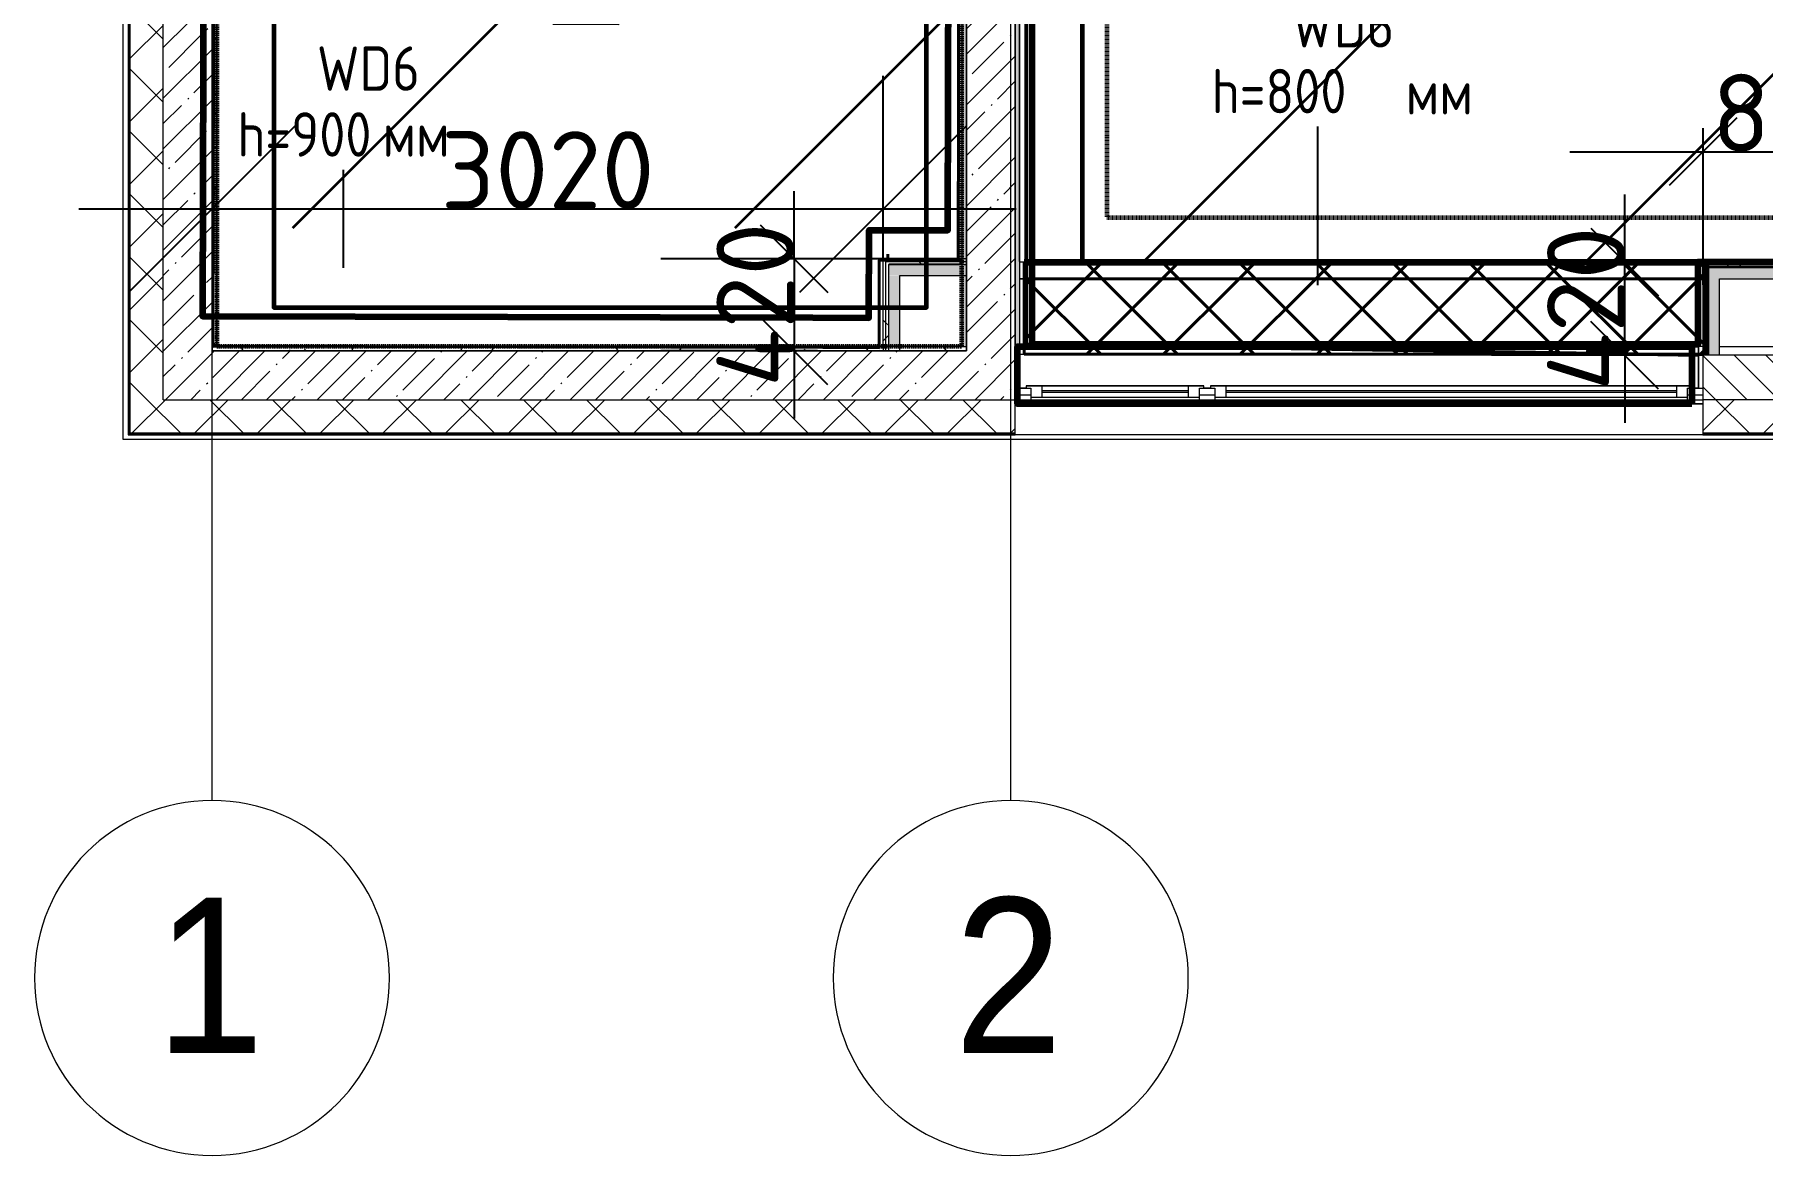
# Model space of a CAD drawing. Header units: millimetres. Extents: x -249154 to 415037, y -45458 to 354837.
# Drawn here: x -625 to 7163, y -3642 to 1410 of the extents above; entities that cross this region are included whole.
import ezdxf

# ---------------------------------------------------------------- set-up
doc = ezdxf.new("R2010")
doc.units = ezdxf.units.MM
doc.linetypes.add('200_ШТРИХ__ш1_п0_6_', pattern=[320, 200, -120])
doc.linetypes.add('Штрих короткий', pattern=[600, 300, -300])
for name, color, linetype, lineweight in [('0) НЗ Ремонт штукатурка', 6, 'Continuous', 60), ('1) FK13', 152, 'Continuous', 40), ('2)2 штукатурка', 5, 'Continuous', 50), ('3)1 шпаклевка', 4, 'Continuous', 35), ('3.3) Шпаклевка баз. фин. WD5-13', 160, 'Continuous', 140), ('3.4) Ремонт базовой шпаклевки', 6, 'Continuous', 60), ('3.4) Шп. баз 4 в 525 поз 4838м2', 160, 'Continuous', 140), ('3.4) Шп. фин 4 в 529 поз 11227м2', 6, 'Continuous', 140), ('3.5) Ремонт финишной шпаклевки', 3, 'Continuous', 60), ('3.6) Ремонт откосов базовая', 6, 'Continuous', 140), ('3.7) Ремонт откосов финишная', 3, 'Continuous', 140), ('4) демонтаж НЗ №2', 1, 'Continuous', 35), ('4.1) Дм уборка мусора НЗ 2', 20, 'Continuous', 35), ('5.5) Перег WD5', 3, 'Continuous', 60), ('5.6) Перегародка WD6', 6, 'Continuous', 40), ('549 штукатурка гипсом', 40, 'Continuous', 60), ('666 покраска FK1', 211, 'Continuous', 60), ('839 штук откосы', 3, 'Continuous', 158), ('874 шпакл откосы', 5, 'Continuous', 158), ('A-FLOR', 7, 'Continuous', 9), ('A-GLAZ', 7, 'Continuous', 9), ('A-GLAZ-1', 7, 'Continuous', 5), ('A-WALL', 7, 'Continuous', 5), ('I-WALL', 7, 'Continuous', 5), ('S-STRS-MBND', 7, 'Continuous', 9), ('Оси', 7, 'Continuous', 9), ('Оси-1', 7, 'Continuous', 20)]:
    doc.layers.add(name, color=color, linetype=linetype, lineweight=lineweight)
doc.layers.add('A-WALL-1', color=9, linetype='Continuous', lineweight=5, true_color=0x808080)
doc.layers.add('A-WALL-FNSH-1', color=9, linetype='Continuous', lineweight=5, true_color=0x808080)
doc.styles.add('Arial', font='arial.ttf', dxfattribs={"width": 0.9, "height": 700})
doc.styles.add('GOST Common_1', font='', dxfattribs={"width": 0.9, "height": 250})
doc.styles.add('ISOCPEUR_1', font='isocpeur.ttf', dxfattribs={"height": 350})
doc.styles.add('ISOCPEUR_4', font='isocpeur.ttf', dxfattribs={"width": 0.9, "height": 1000})
doc.styles.get('GOST Common_1').set_extended_font_data('GOST Common')
doc.dimstyles.new('ISO-2_0_0_9К_Средний_округл2_1', dxfattribs={"dimscale": 304.8, "dimtxt": 995.981176, "dimasz": 2.46063, "dimexe": 1.968504, "dimexo": 0, "dimgap": 0, "dimtad": 1, "dimdec": 0, "dimrnd": 10, "dimzin": 0, "dimdsep": 46, "dimtxsty": 'ISOCPEUR_4', "dimblk1": 'OBLIQUE', "dimblk2": 'OBLIQUE', "dimsah": 1, "dimcen": 0.09, "dimdle": 1.968504, "dimazin": 0, "dimtfac": 1, "dimtdec": 4, "dimtix": 1, "dimtmove": 0, "dimatfit": 3, "dimfxl": 1, "dimtvp": 1, "dimtolj": 1, "dimtzin": 0, "dimarcsym": 2})
pattern_1 = [(45, (64.7, -136.06), (-141.42136, 141.42136), []), (135, (64.7, -136.06), (-141.42136, -141.42136), [])]
pattern_2 = [(45, (64.7, -136.06), (-114.0493, 114.0493), []), (45, (178.75, -136.06), (-114.0493, 114.0493), [201.612, -40.322, 6.706, -33.617])]
pattern_3 = [(0, (64.7, -136.06), (243.84, 60.96), [20.117, -162.763, 20.117, -162.763, -975.36]), (0, (64.7, -136.06), (243.84, 60.96), [-365.76, 20.117, -345.643, 20.117, -162.763, -426.72]), (0, (64.7, -136.06), (243.84, 60.96), [-914.4, 20.117, -101.803, 20.117, -284.683]), (120, (156.14, -105.58), (-174.7129, 180.69163), [20.117, -162.763, 20.117, -162.763, -975.36]), (120, (156.14, -105.58), (-174.7129, 180.69163), [-365.76, 20.117, -345.643, 20.117, -162.763, -426.72]), (120, (156.14, -105.58), (-174.7129, 180.69163), [-914.4, 20.117, -101.803, 20.117, -284.683]), (240, (186.62, 16.34), (-69.1271, -241.65163), [20.117, -162.763, 20.117, -162.763, -975.36]), (240, (186.62, 16.34), (-69.1271, -241.65163), [-365.76, 20.117, -345.643, 20.117, -162.763, -426.72]), (240, (186.62, 16.34), (-69.1271, -241.65163), [-914.4, 20.117, -101.803, 20.117, -284.683])]
pattern_4 = [(45, (64.7, -136.06), (-212.132, 212.132), []), (135, (64.7, -136.06), (-212.132, -212.132), [])]

# ---------------------------------------------------------------- blocks, each defined once
blk = doc.blocks.new('120_Окно_СКБ_2Ст - 120_Окно_СКБ_2Ст 3100х2500 _мал_створка слева_-V51-Объем проектирования 1 этажа')
at = {"layer": 'A-GLAZ'}
for p, q in [((-1550, -127), (-1550, -57)), ((-1550, -57), (-1480, -57)), ((-1480, -57), (-1480, -127)), ((650, -127), (650, -57)), ((650, -57), (720, -57)), ((720, -57), (720, -127)), ((1480, -127), (1480, -57)), ((1480, -57), (1550, -57)), ((1550, -57), (1550, -127)), ((-1480, -127), (-1550, -127)), ((-1480, -127), (-1500, -127)), ((-1500, -127), (-1500, -137)), ((-1500, -137), (670, -137)), ((670, -137), (-1500, -137)), ((650, -87), (-1480, -87)), ((-1480, -87), (-1480, -127)), ((-1430, -137), (-1430, -87)), ((600, -137), (600, -87)), ((650, -127), (650, -87)), ((720, -127), (650, -127)), ((670, -127), (650, -127)), ((670, -137), (670, -127)), ((720, -127), (700, -127)), ((700, -127), (700, -137)), ((700, -137), (1500, -137)), ((1500, -137), (700, -137)), ((1480, -87), (720, -87)), ((720, -87), (720, -127)), ((770, -137), (770, -87)), ((1430, -137), (1430, -87)), ((1480, -127), (1480, -87)), ((1550, -127), (1480, -127)), ((1500, -127), (1480, -127)), ((1500, -137), (1500, -127))]:
    blk.add_line(p, q, dxfattribs=at)
at = {"layer": 'A-GLAZ-1'}
for p, q in [((1550, -57), (-1550, -57)), ((-1530, -127), (-1500, -127)), ((-1430, -107), (600, -107)), ((600, -117), (-1430, -117)), ((670, -127), (700, -127)), ((770, -107), (1430, -107)), ((1430, -117), (770, -117)), ((1500, -127), (1530, -127))]:
    blk.add_line(p, q, dxfattribs=at)
blk = doc.blocks.new('Зашивка приборов отопления17 - Зашивка приборов отопления-33282118-Объем проектирования 1 этажа')
at = {"layer": 'A-WALL'}
for p, q in [((10970, 520), (7910, 520)), ((10970, 445), (7910, 445)), ((7910, 445), (10970, 445)), ((7910, 150), (7910, 140)), ((7910, 105), (10970, 105))]:
    blk.add_line(p, q, dxfattribs=at)
blk = doc.blocks.new('Ось сетки - D8-29747960-Объем проектирования 1 этажа')
at = {"layer": 'Оси-1'}
for start, end in [(360, 180), (180, 360)]:
    blk.add_arc((0, 0), 4, start, end, dxfattribs=at)
blk = doc.blocks.new('_Oblique')
at = {"color": 0, "linetype": 'ByBlock', "lineweight": -2}
blk.add_line((-0.5, -0.5), (0.5, 0.5), dxfattribs=at)
blk = doc.blocks.new('*D1964')
at = {"layer": '5.6) Перегародка WD6', "color": 0, "lineweight": -2, "transparency": 16777216}
for p, q in [((3199.7, 398.9), (3199.7, 1223.9)), ((174.7, 729.9), (174.7, 23.9)), ((-425.3, 623.9), (3799.7, 623.9))]:
    blk.add_line(p, q, dxfattribs=at)
at = {"layer": 'Defpoints', "color": 0, "transparency": 16777216}
for p in [(174.7, 729.9), (3199.7, 623.9), (3199.7, 398.9)]:
    blk.add_point(p, dxfattribs=at)
at = {"layer": '5.6) Перегародка WD6', "color": 0, "lineweight": -2, "transparency": 16777216, "xscale": 750, "yscale": 750, "zscale": 750, "rotation": 180}
blk.add_blockref('_Oblique', (174.7, 623.9), dxfattribs=at)
at = {"layer": '5.6) Перегародка WD6', "color": 0, "lineweight": -2, "transparency": 16777216, "xscale": 750, "yscale": 750, "zscale": 750}
blk.add_blockref('_Oblique', (3199.7, 623.9), dxfattribs=at)
at = {"layer": '5.6) Перегародка WD6', "color": 0, "lineweight": 25, "transparency": 16777216, "insert": (1687.2, 798.9), "char_height": 350, "width": 606.782, "attachment_point": 5, "style": 'ISOCPEUR_1'}
blk.add_mtext('\\A1;3020', dxfattribs=at)
blk = doc.blocks.new('*D2055')
at = {"layer": '5.5) Перег WD5', "color": 0, "lineweight": -2, "transparency": 16777216}
for p, q in [((7724.7, 383.9), (7724.7, 1481.6)), ((6894.7, 987.7), (6894.7, 281.6)), ((6294.7, 881.6), (8324.7, 881.6))]:
    blk.add_line(p, q, dxfattribs=at)
at = {"layer": 'Defpoints', "color": 0, "transparency": 16777216}
for p in [(6894.7, 987.7), (7724.7, 881.6), (7724.7, 383.9)]:
    blk.add_point(p, dxfattribs=at)
at = {"layer": '5.5) Перег WD5', "color": 0, "lineweight": -2, "transparency": 16777216, "xscale": 304.8, "yscale": 304.8, "zscale": 304.8, "rotation": 180}
blk.add_blockref('_Oblique', (6894.7, 881.6), dxfattribs=at)
at = {"layer": '5.5) Перег WD5', "color": 0, "lineweight": -2, "transparency": 16777216, "xscale": 304.8, "yscale": 304.8, "zscale": 304.8}
blk.add_blockref('_Oblique', (7724.7, 881.6), dxfattribs=at)
at = {"layer": '5.5) Перег WD5', "color": 0, "lineweight": 25, "transparency": 16777216, "insert": (7309.7, 1056.6), "char_height": 350, "width": 455.087, "attachment_point": 5, "style": 'ISOCPEUR_1'}
blk.add_mtext('\\A1;830', dxfattribs=at)
blk = doc.blocks.new('*D2056')
at = {"layer": '5.5) Перег WD5', "color": 0, "lineweight": -2, "transparency": 16777216}
for p, q in [((6542.1, 383.9), (6542.1, 688.7)), ((6894.7, 383.9), (5942.1, 383.9)), ((6542.1, -36.1), (6542.1, 383.9)), ((6894.7, -36.1), (5942.1, -36.1)), ((6542.1, -36.1), (6542.1, -340.9))]:
    blk.add_line(p, q, dxfattribs=at)
at = {"layer": 'Defpoints', "color": 0, "transparency": 16777216}
for p in [(6542.1, 383.9), (6894.7, 383.9), (6894.7, -36.1)]:
    blk.add_point(p, dxfattribs=at)
at = {"layer": '5.5) Перег WD5', "color": 0, "lineweight": -2, "transparency": 16777216, "xscale": 304.8, "yscale": 304.8, "zscale": 304.8}
for p, rotation in [((6542.1, 383.9), 270), ((6542.1, -36.1), 90)]:
    blk.add_blockref('_Oblique', p, dxfattribs=dict(at, rotation=rotation))
at = {"layer": '5.5) Перег WD5', "color": 0, "lineweight": 25, "transparency": 16777216, "insert": (6367.1, 173.9), "char_height": 350, "width": 478.071, "attachment_point": 5, "rotation": 90, "style": 'ISOCPEUR_1'}
blk.add_mtext('\\A1;420', dxfattribs=at)
blk = doc.blocks.new('*D2045')
at = {"layer": '5.5) Перег WD5', "color": 0, "lineweight": -2, "transparency": 16777216}
for p, q in [((2798.2, 398.9), (2798.2, 703.7)), ((3199.7, 398.9), (2198.2, 398.9)), ((2798.2, 398.9), (2798.2, -16.1)), ((2904.3, -16.1), (2198.2, -16.1)), ((2798.2, -16.1), (2798.2, -320.9))]:
    blk.add_line(p, q, dxfattribs=at)
at = {"layer": 'Defpoints', "color": 0, "transparency": 16777216}
for p in [(3199.7, 398.9), (2798.2, -16.1), (2904.3, -16.1)]:
    blk.add_point(p, dxfattribs=at)
at = {"layer": '5.5) Перег WD5', "color": 0, "lineweight": -2, "transparency": 16777216, "xscale": 304.8, "yscale": 304.8, "zscale": 304.8}
for p, rotation in [((2798.2, 398.9), 270), ((2798.2, -16.1), 90)]:
    blk.add_blockref('_Oblique', p, dxfattribs=dict(at, rotation=rotation))
at = {"layer": '5.5) Перег WD5', "color": 0, "lineweight": 25, "transparency": 16777216, "insert": (2623.2, 191.4), "char_height": 350, "width": 478.071, "attachment_point": 5, "rotation": 90, "style": 'ISOCPEUR_1'}
blk.add_mtext('\\A1;420', dxfattribs=at)

msp = doc.modelspace()

# ---------------------------------------------------------------- hatches: boundary and pattern name
at = {"layer": '4.1) Дм уборка мусора НЗ 2'}
h = msp.add_hatch(dxfattribs=at)
h.set_pattern_fill('ANSI31', color=1, scale=444)
h.paths.add_polyline_path([(3507.9, 7650.3), (149.9, 7650.3), (145, 5540.1), (1970, 5535.9), (1969.6, 5378), (2024.7, 5378), (2024.7, 1483.9), (1728.7, 1462.9), (1728.7, 1594.4), (1668.7, 1594.6), (1677.6, 5374.5), (144.6, 5378.1), (133.2, 538.2), (3491.3, 538.2), (3501.2, 4797.7)])
h = msp.add_hatch(dxfattribs=at)
h.set_pattern_fill('ANSI31', color=1, scale=444)
h.paths.add_polyline_path([(14279.7, 7553.9), (12844.7, 7553.9), (12845.7, 6912.9), (11523.7, 6912.9), (11541.5, 7027.5), (11523.7, 7542.9), (8825.7, 7542.9), (8825.7, 6983.9), (7724.7, 7003.9), (7703.7, 7556.9), (3870.3, 7556.9), (3870.3, 383.9), (6873.7, 383.9), (6873.7, 384.9), (8344.4, 384.9), (8344.4, 383.9), (9403.4, 383.9), (9403.4, 384.9), (9995.7, 384.9), (12203.7, 383.9), (12203.7, 385.4), (12843.3, 363.3), (12843.3, 383.9), (14938.4, 383.9), (14937.2, 371.4), (15695.7, 384.9), (15695.7, 308.9), (16553.5, 308.9), (17343.8, 365.3), (17343.8, 383.9), (20540.8, 383.9), (20553.7, 4232.9), (14279.7, 4253.9)])
at = {"layer": '5.6) Перегародка WD6'}
h = msp.add_hatch(dxfattribs=at)
h.set_pattern_fill('ANSI37', color=256, scale=77, style=0)
h.paths.add_polyline_path([(3835.7, 308.9), (6915.7, 308.9), (6915.7, 383.9), (3835.7, 383.9)])
h = msp.add_hatch(dxfattribs=at)
h.set_pattern_fill('ANSI37', color=256, scale=77, style=0)
h.paths.add_polyline_path([(3835.7, -31.1), (6915.7, -31.1), (6915.7, 308.9), (3835.7, 308.9), (3835.7, -16.1)])
at = {"layer": 'A-WALL'}
h = msp.add_hatch(dxfattribs=at)
h.set_pattern_fill('FP_24', color=256, style=0, pattern_type=2)
h.set_pattern_definition(pattern_1)
h.paths.add_polyline_path([(-195.3, -236.1), (-45.3, -236.1), (-45.3, 3533.9), (-195.3, 3533.9), (-195.3, -230.2)])
h.paths.add_polyline_path([(-45.3, 5083.9), (-45.3, 5483.9), (-195.3, 5483.9), (-195.3, 5083.9), (-73.3, 5083.9)])
h.paths.add_polyline_path([(-45.3, 7183.9), (-45.3, 8383.9), (-195.3, 8383.9), (-195.3, 7183.9)])
h.paths.add_polyline_path([(-195.3, 10683.9), (-45.3, 10683.9), (-45.3, 12083.9), (-195.3, 12083.9), (-195.3, 10721.5)])
h.paths.add_polyline_path([(-89.6, 12983.9), (-45.3, 12983.9), (-45.9, 15213.9), (-195.3, 15213.9), (-195.3, 12983.9)])
h = msp.add_hatch(dxfattribs=at)
h.set_pattern_fill('FP_2', color=256, style=0, pattern_type=2)
h.set_pattern_definition([(135, (64.7, -136.06), (-70.71068, -70.71068), [])])
h.paths.add_polyline_path([(7724.7, -236.1), (7724.7, -36.1), (6894.7, -36.1), (6894.7, -236.1)])
h.paths.add_polyline_path([(19424.7, -236.1), (20774.7, -236.1), (20774.7, -36.1), (19424.7, -36.1), (19424.7, -216.1)])
h.paths.add_polyline_path([(14924.7, -236.1), (15674.7, -236.1), (15674.7, -36.1), (14924.7, -36.1), (14924.7, -216.1)])
h.paths.add_polyline_path([(16574.7, -236.1), (16724.7, -236.1), (16724.7, -36.1), (16574.7, -36.1), (16574.7, -234.1)])
h.paths.add_polyline_path([(21674.7, -236.1), (21974.7, -236.1), (21974.7, -36.1), (21674.7, -36.1), (21674.7, -216.1)])
h.paths.add_polyline_path([(9974.7, -236.1), (9974.7, -36.1), (9224.4, -36.1), (9224.4, -236.1), (9424.4, -236.1)])
h.paths.add_polyline_path([(22574.7, -236.1), (22699.7, -236.1), (22699.7, -36.1), (22574.7, -36.1), (22574.7, -216.1)])
h.paths.add_polyline_path([(12120.3, -236.1), (12224.7, -236.1), (12224.7, -36.1), (12074.7, -36.1), (12074.7, -236.1)])
h.paths.add_polyline_path([(27374.7, -236.1), (28374.4, -236.1), (28374.4, -36.1), (27374.7, -36.1), (27374.7, -216.1)])
h.paths.add_polyline_path([(26474.7, -236.1), (26474.7, -36.1), (26224.7, -36.1), (26224.7, -236.1)])
h.paths.add_polyline_path([(25499.7, -236.1), (25624.7, -236.1), (25624.7, -36.1), (25499.7, -36.1), (25499.7, -216.1)])
h = msp.add_hatch(dxfattribs=at)
h.set_pattern_fill('FP_24', color=256, style=0, pattern_type=2)
h.set_pattern_definition(pattern_1)
h.paths.add_polyline_path([(75756.8, -386.1), (75764.7, -386.1), (75764.7, -236.1), (74044.7, -236.1), (74044.7, -386.1), (75544.7, -386.1)])
h.paths.add_polyline_path([(70724.7, -386.1), (70724.7, -236.1), (67124.7, -236.1), (67124.7, -386.1), (69886.1, -386.1)])
h.paths.add_polyline_path([(72300.8, -386.1), (72344.7, -386.1), (72344.7, -236.1), (71624.7, -237.9), (71624.7, -386.1), (72144.7, -386.1)])
h.paths.add_polyline_path([(65224.7, -386.1), (66224.7, -386.1), (66224.7, -236.1), (65224.7, -236.1), (65224.7, -254.1)])
h.paths.add_polyline_path([(63774.7, -386.1), (64324.7, -386.1), (64324.7, -236.1), (63774.7, -236.1), (63774.7, -257.4)])
h.paths.add_polyline_path([(60974.7, -386.1), (61674.7, -386.1), (61674.7, -236.1), (60974.7, -236.1), (60974.7, -264.3)])
h.paths.add_polyline_path([(60074.7, -386.1), (60074.7, -236.1), (59324.7, -236.1), (59324.7, -386.1)])
h.paths.add_polyline_path([(57224.7, -386.1), (57224.7, -236.1), (56474.7, -236.1), (56474.7, -386.1)])
h.paths.add_polyline_path([(53374.7, -386.1), (53374.7, -236.1), (51936.2, -236.1), (51936.2, -386.1)])
h.paths.add_polyline_path([(49836.2, -386.1), (49836.2, -236.1), (49124.7, -236.1), (49124.7, -386.1), (49255.4, -386.1)])
h.paths.add_polyline_path([(48224.7, -386.1), (48224.7, -236.1), (47474.7, -236.1), (47474.7, -386.1)])
h.paths.add_polyline_path([(44374.7, -386.1), (44374.7, -236.1), (42802.2, -236.1), (42802.2, -386.1)])
h.paths.add_polyline_path([(38940.1, -386.1), (39104.7, -386.1), (39104.7, -236.1), (38054.7, -236.1), (38054.7, -386.1)])
h.paths.add_polyline_path([(40702.2, -386.1), (40702.2, -236.1), (40004.7, -236.1), (40004.7, -386.1)])
h.paths.add_polyline_path([(36877, -386.1), (37154.7, -386.1), (37154.7, -236.1), (36034.7, -236.1), (36034.7, -386.1)])
h.paths.add_polyline_path([(33934.7, -386.1), (33934.7, -236.1), (33074.7, -236.1), (33074.7, -386.1)])
h.paths.add_polyline_path([(30274.7, -386.1), (30274.7, -236.1), (29274.4, -236.1), (29274.4, -386.1)])
h.paths.add_polyline_path([(28374.4, -386.1), (28374.4, -236.1), (27374.7, -236.1), (27374.7, -386.1)])
h.paths.add_polyline_path([(26474.7, -386.1), (26474.7, -236.1), (25499.7, -236.1), (25499.7, -386.1)])
h.paths.add_polyline_path([(22699.7, -386.1), (22699.7, -236.1), (21674.7, -236.1), (21674.7, -386.1)])
h.paths.add_polyline_path([(19424.7, -386.1), (20774.7, -386.1), (20774.7, -236.1), (19424.7, -236.1), (19424.7, -367.6)])
h.paths.add_polyline_path([(17324.7, -386.1), (17324.7, -236.1), (16574.7, -236.1), (16574.7, -386.1)])
h.paths.add_polyline_path([(14924.7, -386.1), (15674.7, -386.1), (15674.7, -236.1), (14924.7, -236.1), (14924.7, -378.8)])
h.paths.add_polyline_path([(12120.3, -386.1), (12824.7, -384.1), (12824.7, -236.1), (12074.7, -236.1), (12074.7, -386.1)])
h.paths.add_polyline_path([(7994.1, -386.1), (8324.4, -386.1), (8324.4, -236.1), (6894.7, -236.1), (6894.7, -386.1), (7724.7, -386.1)])
h.paths.add_polyline_path([(9224.4, -386.1), (9974.7, -386.1), (9974.7, -236.1), (9224.4, -236.1), (9224.4, -254.1)])
h.paths.add_polyline_path([(174.7, -386.1), (3794.7, -386.1), (3794.7, -236.1), (-195.3, -236.1), (-195.3, -386.1), (-45.3, -386.1)])
at = {"layer": 'I-WALL'}
h = msp.add_hatch(dxfattribs=at)
h.set_pattern_fill('FP_1', color=256, style=0, pattern_type=2)
h.set_pattern_definition(pattern_2)
h.paths.add_polyline_path([(-45.3, -236.1), (174.7, -236.1), (174.7, 3533.9), (-45.3, 3533.9), (-45.3, -143.3)])
h.paths.add_polyline_path([(-45.3, 5083.9), (174.7, 5083.9), (174.7, 5483.9), (-45.3, 5483.9), (-45.3, 5156.6)])
h.paths.add_polyline_path([(-45.3, 7183.9), (174.7, 7183.9), (174.7, 7763.9), (-45.3, 7763.9), (-45.3, 7276.5)])
h = msp.add_hatch(dxfattribs=at)
h.set_pattern_fill('FP_1', color=256, style=0, pattern_type=2)
h.set_pattern_definition(pattern_2)
h.paths.add_polyline_path([(3794.7, -16.1), (3794.7, 7763.9), (3574.7, 7763.9), (3574.7, -16.1), (3728.4, -16.1)])
h = msp.add_hatch(dxfattribs=at)
h.set_pattern_fill('FP_191', color=256, style=0, pattern_type=2)
h.set_pattern_definition(pattern_3)
h.paths.add_polyline_path([(3794.7, 13.9), (3814.7, 14.2), (3813.2, 7556.9), (3794.7, 7556.9), (3794.7, 78.8)])
h = msp.add_hatch(dxfattribs=at)
h.set_pattern_fill('FP_191', color=256, style=0, pattern_type=2)
h.set_pattern_definition(pattern_3)
h.paths.add_polyline_path([(3574.7, 3.9), (3572.4, 7541.5), (3554.7, 7522.9), (3555.4, 386.7), (3558.5, 323.9), (3554.7, 323.9), (3554.7, 4.9)])
h.paths.add_polyline_path([(3554.7, 373.9), (3556, 373.9), (3554.7, 386.7)])
h.paths.add_polyline_path([(3554.7, 7523.9), (3574.7, 7543.9), (3554.7, 7543.9), (3554.7, 7541.5)])
h = msp.add_hatch(dxfattribs=at)
h.set_pattern_fill('FP_191', color=256, style=0, pattern_type=2)
h.set_pattern_definition(pattern_3)
h.paths.add_polyline_path([(174.7, -16.1), (194.7, -16.1), (194.7, 3533.9), (174.7, 3533.9), (174.7, 1483.9)])
h.paths.add_polyline_path([(194.7, 5083.9), (193.7, 5243.9), (174.7, 5263.9), (174.7, 5083.9)])
h.paths.add_polyline_path([(194.7, 5243.9), (194.7, 5263.9), (174.7, 5263.9)])
h = msp.add_hatch(dxfattribs=at)
h.set_pattern_fill('FP_192', color=256, style=0, pattern_type=2)
h.set_pattern_definition(pattern_4)
h.paths.add_polyline_path([(3199.7, 386.4), (3554.7, 386.7), (3553.7, 398.9), (3199.7, 398.9), (3199.7, 386.7)])
h.paths.add_polyline_path([(3555.3, 386.4), (3555.4, 386.7), (3555.3, 386.7)])
h = msp.add_hatch(dxfattribs=at)
h.set_pattern_fill('FP_192', color=256, style=0, pattern_type=2)
h.set_pattern_definition(pattern_4)
h.paths.add_polyline_path([(3212.2, 3.2), (3212.2, 3.3), (3200.3, 3.9)])
h.paths.add_polyline_path([(3212.2, 3.9), (3212.2, 386.4), (3199.7, 386.4), (3200.3, 3.9)])
h = msp.add_hatch(dxfattribs=at)
h.set_pattern_fill('FP_192', color=256, style=0, pattern_type=2)
h.set_pattern_definition(pattern_4)
h.paths.add_polyline_path([(3224.7, 373.9), (3554.7, 373.9), (3554.7, 386.4), (3212.2, 386.4), (3212.2, 373.9)])
h.paths.add_polyline_path([(3556, 373.9), (3556, 373.9), (3555.4, 385.7)])
h = msp.add_hatch(dxfattribs=at)
h.set_pattern_fill('FP_192', color=256, style=0, pattern_type=2)
h.set_pattern_definition(pattern_4)
h.paths.add_polyline_path([(3224.7, 2.6), (3224, 2.6), (3224, 2.6)])
h.paths.add_polyline_path([(3224.7, 3.9), (3224.7, 373.9), (3212.2, 373.9), (3212.2, 3.9), (3224, 3.9)])
for points in [[(3352.3, 323.9), (3558.5, 323.9), (3554.7, 373.9), (3224.7, 373.9), (3224.7, 323.9), (3274.7, 323.9)], [(3274.7, -0.1), (3274.7, 323.9), (3224.7, 322.6), (3224.7, 2.6)], [(6962.6, -36.1), (6969.7, -36.1), (6969.7, 358.9), (6919.7, 358.9), (6919.7, -36.1)], [(7724.7, 308.9), (7724.7, 358.9), (6969.7, 358.9), (6969.7, 308.9)]]:
    msp.add_hatch(color=256, dxfattribs=at).paths.add_polyline_path(points)
h = msp.add_hatch(dxfattribs=at)
h.set_pattern_fill('FP_191', color=256, style=0, pattern_type=2)
h.set_pattern_definition(pattern_3)
h.paths.add_polyline_path([(6874.7, -36.1), (6894.7, -36.1), (6894.7, 383.9), (6874.7, 383.9), (6874.7, -31.1)])
h = msp.add_hatch(dxfattribs=at)
h.set_pattern_fill('FP_191', color=256, style=0, pattern_type=2)
h.set_pattern_definition(pattern_3)
h.paths.add_polyline_path([(8344.4, 363.9), (8344.4, 383.9), (6894.7, 383.9), (6894.7, 363.9), (8324.7, 363.9)])
h = msp.add_hatch(dxfattribs=at)
h.set_pattern_fill('FP_192', color=256, style=0, pattern_type=2)
h.set_pattern_definition(pattern_4)
h.paths.add_polyline_path([(6894.7, -36.1), (6907.2, -36.1), (6907, 363.9), (6894.7, 363.9), (6894.7, -16.1)])
h = msp.add_hatch(dxfattribs=at)
h.set_pattern_fill('FP_192', color=256, style=0, pattern_type=2)
h.set_pattern_definition(pattern_4)
h.paths.add_polyline_path([(6907.2, -36.1), (6919.7, -36.1), (6919.7, 363.9), (6907.2, 363.9), (6907.2, -16.1)])
h = msp.add_hatch(dxfattribs=at)
h.set_pattern_fill('FP_192', color=256, style=0, pattern_type=2)
h.set_pattern_definition(pattern_4)
h.paths.add_polyline_path([(6976.9, 358.9), (7724.7, 358.9), (7724.7, 363.9), (6919.7, 363.9), (6919.7, 358.9), (6969.7, 358.9)])
h = msp.add_hatch(dxfattribs=at)
h.set_pattern_fill('FP_191', color=256, style=0, pattern_type=2)
h.set_pattern_definition(pattern_3)
h.paths.add_polyline_path([(2836.5, -16.1), (3574.7, -16.1), (3574.7, 3.9), (3274.7, 3.9), (3274.7, -0.1), (3198.7, 3.9), (195.7, 3.9), (194.7, -16.1), (1805, -16.1)])
h.paths.add_polyline_path([(3224.7, 2.6), (3224.7, 3.9), (3212.2, 3.3)])
h = msp.add_hatch(dxfattribs=at)
h.set_pattern_fill('FP_191', color=256, style=0, pattern_type=2)
h.set_pattern_definition(pattern_3)
h.paths.add_polyline_path([(3814.7, -196.1), (3814.7, 3.9), (3794.7, 3.9), (3794.7, -196.1)])
h = msp.add_hatch(dxfattribs=at)
h.set_pattern_fill('FP_1', color=256, style=0, pattern_type=2)
h.set_pattern_definition(pattern_2)
h.paths.add_polyline_path([(3794.7, -236.1), (3794.7, -16.1), (174.7, -16.1), (174.7, -236.1), (3574.7, -236.1)])

# ---------------------------------------------------------------- linework, layer by layer
at = {"layer": '0) НЗ Ремонт штукатурка', "color": 3, "linetype": '200_ШТРИХ__ш1_п0_6_', "ltscale": 0.03}
msp.add_lwpolyline([(3553.7, 7522.9), (195.7, 7522.9), (195.7, 4.9), (3553.7, 4.9)], close=True, dxfattribs=at)
at = {"layer": '1) FK13', "flags": 128}
msp.add_lwpolyline([(3547, 4662.5), (3548, 4662.5), (3548, 4665), (3547, 4665), (3553.7, 7515.1), (195.7, 7522.9), (190.7, 5404.9), (2015.7, 5400.7), (2006.5, 1458.7), (1714.5, 1459.4), (1723.3, 5239.3), (190.3, 5242.9), (178.1, 5), (2928, -1.5), (3181, -2.1), (3182, 392.9), (3537, 392.1)], close=True, dxfattribs=at)
at = {"layer": '2)2 штукатурка'}
msp.add_lwpolyline([(3844.7, 7556.9), (3844.7, 13.9), (6874.7, -36.1)], dxfattribs=at)
at = {"layer": '3)1 шпаклевка', "flags": 128}
msp.add_lwpolyline([(3500.5, 4797.7), (3501.5, 4797.7), (3501.5, 4800.2), (3500.5, 4800.2), (3507.2, 7650.3), (149.2, 7658.1), (144.2, 5540.1), (1969.2, 5535.9), (1959.9, 1593.9), (1667.9, 1594.6), (1676.8, 5374.6), (143.8, 5378.1), (131.5, 140.2), (2881.5, 133.7), (3134.5, 133.1), (3135.4, 528.1), (3490.4, 527.3)], close=True, dxfattribs=at)
at = {"layer": '3)1 шпаклевка'}
msp.add_lwpolyline([(7723.9, 7556.9), (3869.6, 7556.9), (3869.6, 13.9), (6872.9, 13.9), (6872.9, 384.9), (8323.7, 384.9)], dxfattribs=at)
at = {"layer": '3.3) Шпаклевка баз. фин. WD5-13', "ltscale": 0.5}
for points in [[(3835.7, 383.9), (7724.7, 383.9)], [(6907.2, 371.4), (6907.2, -36.1)]]:
    msp.add_lwpolyline(points, dxfattribs=at)
at = {"layer": '3.4) Ремонт базовой шпаклевки', "linetype": 'Штрих короткий', "ltscale": 0.01}
for points in [[(452.6, 5243.9), (452.6, 179.6), (3394.8, 179.6), (3394.8, 7342.7), (452.6, 7342.7), (452.6, 5403.9)], [(4098.3, 384.9), (4098.3, 7340.4)]]:
    msp.add_lwpolyline(points, dxfattribs=at)
at = {"layer": '3.4) Шп. баз 4 в 525 поз 4838м2', "flags": 128}
msp.add_lwpolyline([(132.3, 140.2), (2882.3, 133.7), (3135.3, 133.1), (3136.2, 528.1), (3491.2, 527.3)], dxfattribs=at)
at = {"layer": '3.4) Шп. баз 4 в 525 поз 4838м2'}
msp.add_lwpolyline([(6873.7, 13.9), (6873.7, 384.9), (8324.4, 384.9), (8345.4, -36.1), (9404.6, -31.1), (9403.4, 384.9), (9995.7, 384.9), (9995.7, 23.9), (12203.7, 24.9), (12203.7, 385.4), (12824.7, 363.9), (12824.7, -36.1)], dxfattribs=at)
at = {"layer": '3.4) Шп. фин 4 в 529 поз 11227м2', "flags": 128}
msp.add_lwpolyline([(3501.2, 4797.7), (3502.2, 4797.7), (3502.3, 4800.2), (3501.3, 4800.2), (3507.9, 7650.3), (150, 7658.1), (145, 5540.1), (1970, 5535.9), (1960.7, 1593.9), (1668.7, 1594.6), (1677.6, 5374.5), (144.6, 5378.1), (132.3, 140.2), (2882.3, 133.7), (3135.3, 133.1), (3136.2, 528.1), (3491.2, 527.3)], close=True, dxfattribs=at)
at = {"layer": '3.4) Шп. фин 4 в 529 поз 11227м2'}
msp.add_lwpolyline([(7724.7, 7556.9), (3870.3, 7556.9), (3870.3, 13.9), (6873.7, 13.9), (6873.7, 384.9), (8324.4, 384.9)], dxfattribs=at)
at = {"layer": '3.5) Ремонт финишной шпаклевки', "linetype": 'Штрих короткий', "ltscale": 0.01}
msp.add_lwpolyline([(7433.9, 6899.2), (7384.7, 7556.9), (4207.2, 7556.9), (4207.2, 584.4), (20304.9, 584.4), (20304.9, 4082.6), (14074.7, 4082.6), (14074.7, 7260.6)], dxfattribs=at)
at = {"layer": '3.6) Ремонт откосов базовая', "ltscale": 0.01}
msp.add_lwpolyline([(6844.7, -254.1), (3804.7, -254.1), (3804.7, 3.9), (6844.7, 3.9)], close=True, dxfattribs=at)
at = {"layer": '3.7) Ремонт откосов финишная', "ltscale": 0.01}
msp.add_lwpolyline([(6844.7, -254.1), (3804.7, -254.1), (3804.7, 3.9), (6844.7, 3.9)], close=True, dxfattribs=at)
at = {"layer": '4) демонтаж НЗ №2', "flags": 128}
msp.add_lwpolyline([(3501.2, 4797.7), (3502.2, 4797.7), (3502.3, 4800.2), (3501.3, 4800.2), (3507.9, 7650.3), (150, 7658.1), (145, 5540.1), (1970, 5535.9), (1960.7, 1593.9), (1668.7, 1594.6), (1677.6, 5374.5), (144.6, 5378.1), (132.3, 140.2), (2882.3, 133.7), (3135.3, 133.1), (3136.2, 528.1), (3491.2, 527.3)], close=True, dxfattribs=at)
at = {"layer": '4) демонтаж НЗ №2'}
msp.add_lwpolyline([(7724.7, 7556.9), (3870.3, 7556.9), (3870.3, 13.9), (6873.7, 13.9), (6873.7, 384.9), (8324.4, 384.9)], dxfattribs=at)
at = {"layer": '5.6) Перегародка WD6', "color": 18, "lineweight": 25, "true_color": 0x000000}
for p, q in [((5158.9, 280), (5158.9, 995)), ((767.4, 358.9), (767.4, 799.8))]:
    msp.add_line(p, q, dxfattribs=at)
at = {"layer": '5.6) Перегародка WD6'}
for p, q in [((3220.7, 398.9), (3220.7, 419.9)), ((6915.7, 383.9), (3835.7, 383.9)), ((3835.7, 383.9), (3835.7, 308.9)), ((6915.7, 308.9), (3835.7, 308.9)), ((3835.7, 308.9), (3835.7, -31.1)), ((3835.7, 308.9), (6915.7, 308.9)), ((3835.7, -31.1), (6915.7, -31.1))]:
    msp.add_line(p, q, dxfattribs=at)
at = {"layer": '549 штукатурка гипсом', "ltscale": 0.01}
for points in [[(452.6, 5243.9), (452.6, 179.6), (3394.8, 179.6), (3394.8, 7342.7), (452.6, 7342.7), (452.6, 5403.9)], [(4098.3, 384.9), (4098.3, 7340.4)]]:
    msp.add_lwpolyline(points, dxfattribs=at)
at = {"layer": '666 покраска FK1'}
msp.add_lwpolyline([(7724.7, 7556.9), (3870.3, 7556.9), (3870.3, 13.9), (6873.7, 13.9), (6873.7, 384.9), (8324.4, 384.9)], dxfattribs=at)
at = {"layer": '839 штук откосы', "ltscale": 0.01}
msp.add_lwpolyline([(6844.7, -254.1), (3804.7, -254.1), (3804.7, 3.9), (6844.7, 3.9)], close=True, dxfattribs=at)
at = {"layer": '874 шпакл откосы', "ltscale": 0.01}
msp.add_lwpolyline([(6844.7, -254.1), (3804.7, -254.1), (3804.7, 3.9), (6844.7, 3.9)], close=True, dxfattribs=at)
at = {"layer": 'A-FLOR'}
for p, q in [((3814.7, 386.7), (3814.7, 5391.3)), ((8344.4, 383.9), (6874.7, 383.9)), ((6874.7, 308.9), (3814.7, 308.9)), ((3794.7, 3.9), (3794.7, 13.9)), ((3814.7, 13.9), (3814.7, 3.9)), ((3814.7, 3.9), (6874.7, 3.9))]:
    msp.add_line(p, q, dxfattribs=at)
at = {"layer": 'A-WALL'}
for p, q in [((-225.3, -416.1), (-225.3, 3648.9)), ((-198.3, 3533.9), (-198.3, -389.1)), ((-195.3, 3533.9), (-195.3, -386.1)), ((-45.3, -236.1), (-45.3, 3533.9)), ((194.7, 3.9), (194.7, 3533.9)), ((3212.2, 386.4), (3574.7, 386.4)), ((3212.2, -16.1), (3212.2, 386.4)), ((3224.7, -16.1), (3224.7, 373.9)), ((3554.7, 373.9), (3574.7, 373.9)), ((6874.7, 4.9), (6874.7, 383.9)), ((6907.2, -36.1), (6907.2, 371.4)), ((7724.7, 371.4), (6907.2, 371.4)), ((6919.7, -36.1), (6919.7, 358.9)), ((7724.7, 358.9), (6919.7, 358.9)), ((195.7, 4.9), (195.7, 3.9)), ((195.7, 3.9), (3574.7, 3.9)), ((195.7, 3.9), (3199.7, 3.9)), ((3199.7, 3.9), (3554.7, 3.9)), ((3554.7, 3.9), (3554.7, 4.9)), ((8324.4, -236.1), (6894.7, -236.1)), ((-198.3, -389.1), (3794.7, -389.1)), ((-195.3, -386.1), (3794.7, -386.1)), ((6894.7, -386.1), (8324.4, -386.1)), ((6894.7, -389.1), (8324.4, -389.1)), ((72344.7, -416.1), (-225.3, -416.1)), ((6894.7, -394.1), (3794.7, -394.1))]:
    msp.add_line(p, q, dxfattribs=at)
at = {"layer": 'A-WALL-1'}
for p, q in [((3794.7, -236.1), (3794.7, 7783.9)), ((3794.7, 7556.9), (3794.7, 13.9)), ((3554.7, 7523.9), (3554.7, 4.9)), ((3574.7, 7543.9), (3574.7, -16.1)), ((174.7, -16.1), (174.7, 3533.9)), ((3574.7, 398.9), (3554.7, 398.9)), ((3274.7, 323.9), (3574.7, 323.9)), ((3274.7, -16.1), (3274.7, 323.9)), ((6894.7, 383.9), (6894.7, -386.1)), ((6894.7, 363.9), (8324.4, 363.9)), ((6969.7, -36.1), (6969.7, 308.9)), ((6969.7, 308.9), (7724.7, 308.9)), ((3199.7, 3.9), (3199.7, -16.1)), ((3794.7, 13.9), (3814.7, 13.9)), ((3794.7, 3.9), (3794.7, -196.1)), ((3814.7, 3.9), (3794.7, 3.9)), ((3814.7, -196.1), (3814.7, 3.9)), ((6874.7, 4.9), (6874.7, -184.1)), ((6894.7, 3.9), (6874.7, 3.9)), ((3574.7, -16.1), (174.7, -16.1)), ((8344.4, -36.1), (6874.7, -36.1)), ((3794.7, -196.1), (3814.7, -196.1)), ((6874.7, -184.1), (6894.7, -184.1)), ((-45.3, -236.1), (6894.7, -236.1)), ((3794.7, -386.1), (3794.7, -236.1))]:
    msp.add_line(p, q, dxfattribs=at)
at = {"layer": 'A-WALL-FNSH-1'}
for p, q in [((3815.7, 4.9), (3815.7, 7553.9)), ((3814.7, 5392.2), (3814.7, 13.9)), ((-203.3, 3533.9), (-203.3, -394.1)), ((3553.7, 2845.2), (3553.7, 398.9)), ((3198.7, 399.9), (3198.7, 3.9)), ((3554.7, 399.9), (3198.7, 399.9)), ((3199.7, 3.9), (3199.7, 398.9)), ((3199.7, 398.9), (3554.7, 398.9)), ((3554.7, 374.9), (3224.7, 374.9)), ((3224.7, 374.9), (3224.7, 373.9)), ((3224.7, 373.9), (3554.7, 373.9)), ((8344.9, 384.9), (6873.7, 384.9)), ((6873.7, 383.9), (6873.7, 4.9)), ((3199.7, 4.9), (195.7, 4.9)), ((2945.7, 4.9), (2945.7, 3.9)), ((3554.7, 4.9), (2945.7, 4.9)), ((2945.7, 3.9), (3199.7, 3.9)), ((3814.7, 4.9), (3815.7, 4.9)), ((3814.7, 3.9), (3814.7, -184.1)), ((3815.7, -184.1), (3815.7, 2.9)), ((6873.7, 4.9), (6874.7, 4.9)), ((6873.7, 3.9), (6873.7, -184.1)), ((3814.7, -184.1), (3815.7, -184.1)), ((6873.7, -184.1), (6874.7, -184.1)), ((3794.7, -394.1), (3794.7, -386.1)), ((6894.7, -386.1), (6894.7, -394.1)), ((-203.3, -394.1), (3794.7, -394.1)), ((6894.7, -394.1), (8324.4, -394.1))]:
    msp.add_line(p, q, dxfattribs=at)
at = {"layer": 'I-WALL'}
for p, q in [((195.7, 3533.9), (195.7, 4.9)), ((3815.7, 384.9), (6873.7, 384.9)), ((6873.7, 383.9), (3815.7, 383.9)), ((6873.7, 383.9), (6873.7, 384.9)), ((194.7, 3.9), (195.7, 3.9)), ((3815.7, 3.9), (3815.7, 2.9)), ((6874.7, 2.9), (3815.7, 2.9)), ((6969.7, 3.9), (7724.7, 3.9)), ((3864.7, -216.1), (3794.7, -216.1)), ((4694.7, -216.1), (4624.7, -216.1)), ((6894.7, -216.1), (6824.7, -216.1))]:
    msp.add_line(p, q, dxfattribs=at)
at = {"layer": 'S-STRS-MBND'}
for p, q in [((174.7, 1483.9), (174.7, -16.1)), ((3574.7, -16.1), (3574.7, 1483.9)), ((174.7, -16.1), (3574.7, -16.1))]:
    msp.add_line(p, q, dxfattribs=at)
at = {"layer": 'Оси'}
for points in [[(3774.7, -2042.3), (3774.7, 2957.7), (3774.7, 22262), (3774.7, 27262)], [(174.7, -2042.3), (174.7, 2957.7), (174.7, 10243.9), (174.7, 15243.9)]]:
    msp.add_lwpolyline(points, dxfattribs=at)

# ---------------------------------------------------------------- block references
at = {"layer": 'A-GLAZ', "color": 3, "rotation": 180}
msp.add_blockref('120_Окно_СКБ_2Ст - 120_Окно_СКБ_2Ст 3100х2500 _мал_створка слева_-V51-Объем проектирования 1 этажа', (5344.7, -311.1), dxfattribs=at)
at = {"layer": 'A-WALL'}
msp.add_blockref('Зашивка приборов отопления17 - Зашивка приборов отопления-33282118-Объем проектирования 1 этажа', (-4095.3, -136.1), dxfattribs=at)
at = {"layer": 'Оси-1', "xscale": 199.9999999999999, "yscale": 199.9999999999999, "zscale": 199.9999999999999}
for p in [(174.7, -2842.3), (3774.7, -2842.3)]:
    msp.add_blockref('Ось сетки - D8-29747960-Объем проектирования 1 этажа', p, dxfattribs=at)

# ---------------------------------------------------------------- texts
at = {"layer": '5.6) Перегародка WD6', "color": 18, "lineweight": 25, "true_color": 0x000000, "char_height": 200, "attachment_point": 1, "style": 'GOST Common_1'}
for s, insert, width in [('WD6', (5039.1, 1551.5), 584.43), ('WD6', (647.5, 1356.3), 584.43), ('\\fGOST Common|b0|i0|c204|p34|;\\W.9; ', (2058.5, 1304.3), 79.367), ('\\fGOST Common|b0|i0|c204|p34|;\\W.9; ', (2516.9, 1304.3), 79.367), ('h=800', (4679.7, 1254.6), 793.671), ('мм', (5555, 1249.7), 360.759), ('h=900', (288.2, 1059.4), 793.671), ('мм', (943, 1059.4), 360.759)]:
    msp.add_mtext(s, dxfattribs=dict(at, insert=insert, width=width))
at = {"layer": 'Оси', "char_height": 700, "width": 606.076, "attachment_point": 1, "style": 'Arial'}
for s, insert in [('\\fArial|b0|i0|c204|p34|;\\W.9;1', (-80.3, -2481)), ('\\fArial|b0|i0|c204|p34|;\\W.9;2', (3519.7, -2481))]:
    msp.add_mtext(s, dxfattribs=dict(at, insert=insert))

# ---------------------------------------------------------------- dimensions: what is measured, and where the dimension line sits
at = {"layer": '5.5) Перег WD5', "color": 18, "lineweight": 25, "true_color": 0x000000}
dim = msp.add_linear_dim(base=(7724.7, 881.6), p1=(6894.7, 987.7), p2=(7724.7, 383.9), dimstyle='ISO-2_0_0_9К_Средний_округл2_1', override={"dimasz": 1, "dimpost": '<>', "dimtxsty": 'ISOCPEUR_1', "dimfxl": 1026.356407}, dxfattribs=at)
dim.commit()
dim.dimension.update_dxf_attribs({"geometry": '*D2055', "text_midpoint": (7309.7, 1056.6)})
for base, p1, p2, override, picture, middle in [((2798.2, -16.1), (3199.7, 398.9), (2904.3, -16.1), {"dimasz": 1, "dimpost": '<>', "dimtxsty": 'ISOCPEUR_1', "dimfxl": 509.401264}, '*D2045', (2623.2, 191.4)), ((6542.1, 383.9), (6894.7, -36.1), (6894.7, 383.9), {"dimasz": 1, "dimpost": '<>', "dimtxsty": 'ISOCPEUR_1', "dimfxl": 420}, '*D2056', (6367.1, 173.9))]:
    dim = msp.add_linear_dim(base=base, p1=p1, p2=p2, angle=90, dimstyle='ISO-2_0_0_9К_Средний_округл2_1', override=override, dxfattribs=at)
    dim.commit()
    dim.dimension.update_dxf_attribs({"geometry": picture, "text_midpoint": middle})
at = {"layer": '5.6) Перегародка WD6', "color": 18, "lineweight": 25, "true_color": 0x000000}
dim = msp.add_linear_dim(base=(3199.7, 623.9), p1=(174.7, 729.9), p2=(3199.7, 398.9), dimstyle='ISO-2_0_0_9К_Средний_округл2_1', override={"dimtxt": 100, "dimpost": '<>', "dimtxsty": 'ISOCPEUR_1', "dimfxl": 3043.055447}, dxfattribs=at)
dim.commit()
dim.dimension.update_dxf_attribs({"geometry": '*D1964', "text_midpoint": (1687.2, 798.9)})

doc.saveas('drawing.dxf')
